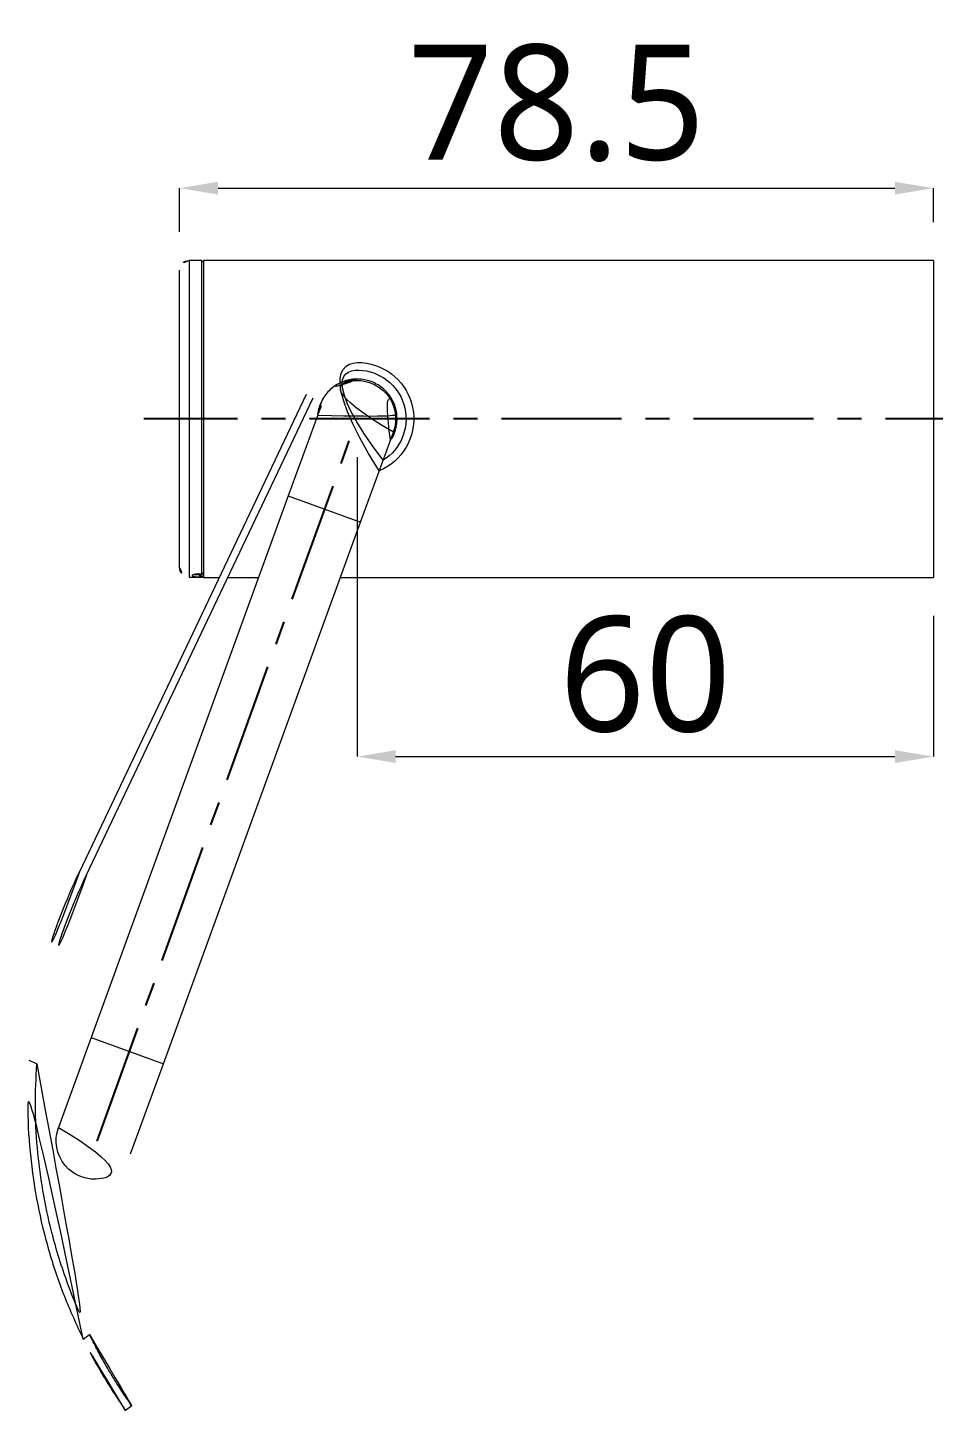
# Model space of a CAD drawing. Extents: x 16296675745 to 16296677481, y -37409619395 to -37409618123.
# Drawn here: x 16296676156.7 to 16296676251, y -37409618560.2 to -37409618416.2 of the extents above; entities that cross this region are included whole.
import ezdxf

# ---------------------------------------------------------------- set-up
doc = ezdxf.new("R2010")
doc.units = 0
doc.header["$LTSCALE"] = 10
doc.header["$MEASUREMENT"] = 0
doc.header["$PDMODE"] = 3
doc.header["$PDSIZE"] = -10
doc.linetypes.add('CENTER', pattern=[2, 1.25, -0.25, 0.25, -0.25])
doc.layers.get('0').update_dxf_attribs({"linetype": 'CONTINUOUS'})
doc.layers.get('DEFPOINTS').update_dxf_attribs({"linetype": 'CONTINUOUS'})
doc.styles.add('Daelim Dimension', font='')
doc.styles.get('Daelim Dimension').set_extended_font_data('NanumGothic')
doc.dimstyles.new('DEFAULT', dxfattribs={"dimscale": 2, "dimtxt": 2, "dimasz": 2, "dimexe": 0, "dimexo": 2, "dimgap": 1, "dimtad": 1, "dimdec": 1, "dimzin": 9, "dimdsep": 46, "dimtxsty": 'Daelim Dimension', "dimcen": 0.5, "dimclrd": 252, "dimclre": 252, "dimclrt": 3, "dimadec": 1, "dimazin": 0, "dimtfac": 1, "dimtdec": 1, "dimtix": 1, "dimtmove": 0, "dimatfit": 3, "dimfxl": 1, "dimtolj": 1, "dimtzin": 1, "dimlwd": 9, "dimlwe": 9, "dimarcsym": 0})

# ---------------------------------------------------------------- blocks, each defined once
blk = doc.blocks.new('*D7')
at = {"color": 5, "lineweight": 9, "transparency": 16777216}
for p, q in [((16296676172.4801, -37409618437.47141), (16296676172.4801, -37409618432.93343)), ((16296676176.4801, -37409618432.93343), (16296676246.9801, -37409618432.93343)), ((16296676250.9801, -37409618436.45828), (16296676250.9801, -37409618432.93343))]:
    blk.add_line(p, q, dxfattribs=at)
at = {"color": 5, "transparency": 16777216}
for points in [[(16296676176.4801, -37409618432.26677), (16296676176.4801, -37409618433.6001), (16296676172.4801, -37409618432.93343)], [(16296676246.9801, -37409618432.26677), (16296676246.9801, -37409618433.6001), (16296676250.9801, -37409618432.93343)]]:
    blk.add_solid(points, dxfattribs=at)
at = {"layer": 'DEFPOINTS', "color": 0, "transparency": 16777216}
for p in [(16296676250.9801, -37409618432.93343), (16296676250.9801, -37409618440.45828), (16296676172.4801, -37409618441.47141)]:
    blk.add_point(p, dxfattribs=at)
at = {"color": 7, "transparency": 16777216, "insert": (16296676211.7301, -37409618424.09223), "char_height": 12, "attachment_point": 5, "style": 'Daelim Dimension'}
blk.add_mtext('\\A1;78.5', dxfattribs=at)
blk = doc.blocks.new('*D8')
at = {"color": 5, "lineweight": 9, "transparency": 16777216}
for p, q in [((16296676190.9801, -37409618460.95828), (16296676190.9801, -37409618492.12625)), ((16296676250.9801, -37409618477.45828), (16296676250.9801, -37409618492.12625)), ((16296676194.9801, -37409618492.12625), (16296676246.9801, -37409618492.12625))]:
    blk.add_line(p, q, dxfattribs=at)
at = {"color": 5, "transparency": 16777216}
for points in [[(16296676194.9801, -37409618491.45959), (16296676194.9801, -37409618492.79292), (16296676190.9801, -37409618492.12625)], [(16296676246.9801, -37409618491.45959), (16296676246.9801, -37409618492.79292), (16296676250.9801, -37409618492.12625)]]:
    blk.add_solid(points, dxfattribs=at)
at = {"layer": 'DEFPOINTS', "color": 0, "transparency": 16777216}
for p in [(16296676190.9801, -37409618456.95828), (16296676250.9801, -37409618473.45828), (16296676250.9801, -37409618492.12625)]:
    blk.add_point(p, dxfattribs=at)
at = {"color": 7, "transparency": 16777216, "insert": (16296676220.9801, -37409618483.59406), "char_height": 12, "attachment_point": 5, "style": 'Daelim Dimension'}
blk.add_mtext('\\A1;60', dxfattribs=at)
blk = doc.blocks.new('A$C2FF37CD6')
at = {"color": 7, "linetype": 'Continuous', "lineweight": 15}
for p, q in [((18.10552375510451, 119.7434483695265), (16.79854252670589, 119.7320425171412)), ((94.30726906220411, 119.7452089741489), (18.30726906220411, 119.7452089741489)), ((18.30726906220411, 119.7452089741489), (18.30726906220411, 103.2452089741489)), ((94.30726906220411, 119.7452089741489), (94.30726906220411, 103.2452089741489)), ((15.80726906220411, 87.7583373542208), (15.80726906220411, 118.732080594077)), ((28.99331520086639, 105.7703541449433), (5.387432964965001, 56.09377692926992)), ((6.110001360829301, 55.75041864220225), (29.71588359673069, 105.4269958578756)), ((30.54849857906038, 104.6132895474516), (27.1282971458038, 95.21636333959248)), ((18.30726906220411, 103.2452089741489), (18.30726906220411, 86.74520897414894)), ((38.45726906220057, 103.2452089741489), (38.45726476458435, 103.2392447053868)), ((94.30726906220411, 103.2452089741489), (94.30726906220411, 86.74520897414894)), ((34.64583811209104, 92.48020219298718), (38.06603954534762, 101.8771284008463)), ((27.1282971458038, 95.21636333959248), (6.607088546263867, 38.83480609243786)), ((14.12462951255111, 36.09864494583256), (34.64583811209104, 92.48020219298718)), ((16.79854252670566, 86.75837543115662), (18.10552375510451, 86.7469695787714)), ((17.95757032169877, 87.12325634844905), (18.10552375510292, 87.12949566130965)), ((18.10552375510429, 86.78794492170397), (17.95757032157758, 86.79175009445339)), ((18.017330069835, 87.01851632338304), (18.14061515715116, 87.01556890336752)), ((18.30726906220411, 86.74520897414894), (19.95272984666826, 86.74520897414894)), ((20.83845914740027, 86.74520897414894), (24.04504910690798, 86.74520897414894)), ((32.55847128671508, 86.74520897414894), (94.30726906220411, 86.74520897414894)), ((6.607088546263867, 38.83480609243786), (3.186887113007288, 29.43787988457876)), ((0.926854040684475, 36.07017315135802), (0.1520294887179716, 36.43836311436212)), ((10.70442807929453, 26.70171873797347), (14.12462951255111, 36.09864494583256)), ((5.774474391969761, 7.397224733405452), (6.42088659518754, 7.895238370977964)), ((10.83419558157561, 0.4541078342951437), (10.17551882821795, -1.222975214432154e-07))]:
    blk.add_line(p, q, dxfattribs=at)
at = {"color": 8, "linetype": 'Continuous', "lineweight": 15}
for p, q in [((16.79854252670589, 119.7320425171412), (16.79854252670589, 112.2729202461201)), ((18.10552375510292, 87.12949566130965), (18.10552375510451, 119.7434483695265)), ((16.79854252670589, 112.2729202461201), (16.79854252670566, 86.75837543115662)), ((27.1282971458038, 95.21636333959248), (34.64583811209104, 92.48020219298718)), ((18.10552375510451, 86.7469695787714), (18.10552375510429, 86.78794492170397)), ((18.14061515715116, 87.01556890336752), (18.14061515715116, 87.12765054599637)), ((6.607088546263867, 38.83480609243786), (14.12462951255111, 36.09864494583256))]:
    blk.add_line(p, q, dxfattribs=at)
at = {"color": 7, "linetype": 'Continuous', "lineweight": 15, "flags": 128}
blk.add_lwpolyline([(18.11279438331462, 87.12492738540368), (18.11235655903283, 87.12493297095429), (18.10552375510292, 87.12949566130965)], dxfattribs=at)
at = {"color": 7, "linetype": 'Continuous', "lineweight": 15}
for centre, radius, start, end in [((16.80726906220411, 118.732080594077), 1, 90.49999999999154, 180), ((18.10726906220407, 119.5434559849136), 0.2000000000000048, 0, 90.49999999993942), ((34.30726906220411, 103.2452089741489), 5.883405797156284, 292.8341346169337, 154.5833349828273), ((34.30726906220411, 103.2452089741489), 5.083405797156234, 301.894336753359, 154.5833349828273), ((34.30689466809554, 103.2452089741489), 4.096424417124188, 91.69877078200388, 172.4789556591027), ((34.30726906220411, 103.2452089741489), 4.000000000000033, 340.0000000000016, 160.0000000000016), ((34.30689466809554, 103.2452089741489), 4.096424412496224, 327.566672276293, 67.56875940931508), ((16.80726906220411, 87.75833735422083), 1.000000000000033, 180, 269.5000000000085), ((17.73806984546104, 86.97085246094852), 0.28329863518844, 320.7871252799886, 9.685853478333659), ((18.10951405755736, 87.32722465094065), 0.1977692490105031, 268.8438900095558, 359.3123263488764), ((17.70234811019691, 86.96661695844054), 0.4409924005671586, 336.098909185526, 6.373198196028786), ((18.10751205953534, 86.98769218715734), 0.1997571610996927, 269.4296908663799, 359.9278383537035), ((18.10726906220384, 86.94696196338424), 0.2000000000000455, 269.5000000000606, 0), ((18.1072690622027, 87.32485104790166), 0.2000000000006708, 271.5830893211293, 0), ((18.17638761718626, 86.71975500840824), 0.2979690073614417, 63.94427055575026, 96.89523628627549), ((55.78657857650273, 32.14453640630094), 55.80000000000002, 154.5833349828273, 175.5867098427833), ((55.78657857650273, 32.14453640630094), 55.00000000000002, 154.5833349828273, 175.9070212463284), ((6.945657596150795, 28.06979931127611), 4.000000000000033, 160.0000000000012, 340.0000000000024)]:
    blk.add_arc(centre, radius, start, end, dxfattribs=at)
for points, knots in [([(30.18823160747434, 103.6234641780442), (30.19419401305277, 103.7223367012371), (30.21414604325128, 104.05319436307), (30.3666769422623, 104.5929901619625), (30.63810351197367, 105.2249095020625), (31.01363776645735, 105.7990758666753), (31.4835321314024, 106.3108837339782), (32.0339556454926, 106.7383796044766), (32.65844439852958, 107.0730118549961), (33.32560188199454, 107.2951821132423), (34.02416936633017, 107.4023500424709), (34.71466833355134, 107.3915738605374), (35.3936812028935, 107.2669826903629), (36.0326870201136, 107.0374522236178), (36.63136421507693, 106.7036406722529), (37.16839372116056, 106.2757213836583), (37.63550424376899, 105.7553888988201), (38.01005287531348, 105.1623171197638), (38.28062971181021, 104.5061667702012), (38.43265610705316, 103.8605772255477), (38.44975145155809, 103.4331627931026), (38.45726906220057, 103.2452089741489)], [0, 0, 0, 0, 0.02338608660836147, 0.07825698874471854, 0.1315451442407534, 0.18632479128923, 0.2406276033921949, 0.2964555875931441, 0.3515527992413602, 0.4083081482765374, 0.4623083631154884, 0.5179534419384512, 0.5706942160393889, 0.6249377956850592, 0.6782403629117113, 0.7330060549554875, 0.7877888603758992, 0.8441482087687732, 0.8990370889490739, 0.9556019561713535, 1, 1, 1, 1]), ([(30.20611521506635, 103.6725989860815), (30.20725785952527, 103.7014673924454), (30.21662512285684, 103.9381271532897), (30.32440733889484, 104.3544625909676), (30.49850309300223, 104.8610686502491), (30.68474616995377, 105.2186555383668), (30.7691351071087, 105.3537467216848), (30.71692714421738, 105.2587048900305), (30.6008093996129, 105.0393354788463), (30.51863937326925, 104.8409323536759), (30.48919003991364, 104.7698256492981)], [0, 0, 0, 0, 0.01956657422022069, 0.160404447586498, 0.3119919672918348, 0.4780543513711021, 0.6409549793830365, 0.7832726873410962, 0.9223259969388315, 1, 1, 1, 1]), ([(30.48919003991364, 104.7698256492981), (30.42494137150902, 104.6004825022426), (30.31854903875615, 104.3200593759997), (30.26777870606429, 103.9380740748782), (30.24766778449248, 103.7867637323005)], [0, 0, 0, 0, 0.6038843847305905, 1, 1, 1, 1]), ([(38.45726477071389, 103.239244705378), (38.44642470869076, 103.013388333153), (38.42442427840797, 102.555001899532), (38.24629594381781, 101.8928506007282), (38.01047378083786, 101.3252000062101), (37.79405481399749, 101.0141637856507), (37.70575881706532, 100.8872652352264)], [0, 0, 0, 0, 0.2689297636476794, 0.5458059652628418, 0.8146950071737442, 1, 1, 1, 1]), ([(17.95757032157758, 86.79175009445339), (17.93992432144228, 86.7923196514341), (17.79448804744879, 86.79701387360723), (17.53864460680961, 86.81036220441257), (17.26716369018254, 86.84129992896737), (17.11229892667052, 86.886399178835), (17.091571697978, 86.94401511535895), (17.20684637781756, 87.00831138018768), (17.44580534777469, 87.06900658036488), (17.71879503190007, 87.10726664214934), (17.90177897909848, 87.1195202533824), (17.95757032169877, 87.12325634844899)], [0, 0, 0, 0, 0.01811014894489713, 0.1492617343193388, 0.2811952523764425, 0.4137443368841348, 0.5461961289456931, 0.6785229917336885, 0.8105231890267074, 0.9422289996598424, 1, 1, 1, 1]), ([(17.25148026853299, 86.99745426304099), (17.25357159253622, 86.99872278012407), (17.25928744883026, 87.0021897997454), (17.32933043140019, 87.02969082532687), (17.49385536773389, 87.06782687576774), (17.72337119890631, 87.10439265805209), (17.91144629473479, 87.11262401261439), (17.97777795600086, 87.11552710523375)], [0, 0, 0, 0, 0.09697847062352405, 0.265054578284723, 0.5117583130245841, 0.8278034523720265, 1, 1, 1, 1]), ([(5.774474391969761, 7.397224733405452), (5.076155169231242, 8.904945172244538), (3.673915279309767, 11.93247996342308), (2.113255960646939, 16.64131808767497), (0.9497986463040888, 21.43089481768943), (0.2232713787232115, 26.31345707308407), (-0.1058758101985404, 31.33913969269305), (0.06576551989451218, 34.73277873079667), (0.1520294887179716, 36.4383631143621)], [0, 0, 0, 0, 0.1678083642301351, 0.3369627736483297, 0.4989784973609236, 0.6623471840017319, 0.8303015248329553, 0.9999999999999999, 0.9999999999999999, 0.9999999999999999, 0.9999999999999999]), ([(0.926854040684475, 36.07017315135802), (0.8564009505330432, 34.61993324156055), (0.714929015480493, 31.70780765717382), (0.9446855755340948, 27.30283560158178), (1.508367525423864, 22.88620370716474), (2.328120212172053, 19.0418081379734), (3.248255485627624, 15.79101586500333), (4.160938149101639, 13.11083458904284), (5.204242952170489, 10.46849115148522), (6.01498098592856, 8.753745908204692), (6.42088659518754, 7.895238370977978)], [0, 0, 0, 0, 0.1488169290281551, 0.2988288927128366, 0.4524273915779699, 0.6071865480829634, 0.7047275503662574, 0.8025351027594477, 0.9011368579192642, 1, 1, 1, 1]), ([(10.17551882821795, -1.222975072323607e-07), (10.15837280526171, 0.02408659014878367), (10.12408229914195, 0.0722578519422683), (9.858307384811951, 0.4531953617944708), (9.4416117428284, 1.063197931000758), (8.888044521960865, 1.902339161767927), (8.22513624875819, 2.953150169806207), (7.466775382304149, 4.222804416636265), (6.633392602065442, 5.706388345291856), (6.060776841190545, 6.833619731836563), (5.774474391969761, 7.397224733405452)], [0, 0, 0, 0, 0.1229943531903083, 0.2459776609144053, 0.3690605592861613, 0.4921333885882884, 0.6133836130311416, 0.7346285031057026, 0.8673167685811936, 1, 1, 1, 1]), ([(6.42088659518754, 7.895238370977964), (6.675911057684743, 7.388268200604529), (7.185965315284875, 6.374317259024053), (7.955823708217167, 4.97936726071967), (8.690317142616777, 3.727095837760359), (9.36223007935314, 2.644805013881594), (9.936355435760106, 1.762741619435531), (10.39249162444435, 1.087859955518951), (10.69838371724677, 0.6463342726048751), (10.82250518171259, 0.4707391944571384), (10.83163728220302, 0.4577474016981569), (10.83419558157561, 0.454107834295101)], [0, 0, 0, 0, 0.118638834783914, 0.2372801503262857, 0.3558957040337762, 0.4745151140938886, 0.5935971924406732, 0.7126866984740858, 0.8329375645220153, 0.9531985303552372, 1, 1, 1, 1])]:
    blk.add_open_spline(points, degree=3, knots=knots, dxfattribs=at)
at = {"color": 8, "linetype": 'Continuous', "lineweight": 15}
blk.add_open_spline([(17.46004846033134, 87.05741018903936), (17.52821591278348, 87.0488305413295), (17.66484834922721, 87.03163379818798), (17.88174073801588, 87.0225047262912), (18.00263997180559, 87.01894843724418), (18.017330069835, 87.01851632338304)], degree=3, knots=[0, 0, 0, 0, 0.4665743011596385, 0.9351850664251069, 1, 1, 1, 1], dxfattribs=at)

msp = doc.modelspace()

# ---------------------------------------------------------------- linework, layer by layer
at = {"color": 1, "linetype": 'CENTER'}
for p, q in [((16296676163.87993, -37409618532.17284), (16296676190.9801, -37409618456.95828)), ((16296676258.49837, -37409618456.93911), (16296676168.7537, -37409618456.93911))]:
    msp.add_line(p, q, dxfattribs=at)

# ---------------------------------------------------------------- block references
msp.add_blockref('A$C2FF37CD6', (16296676156.67283, -37409618560.20349))

# ---------------------------------------------------------------- dimensions: what is measured, and where the dimension line sits
for base, p1, p2, picture, middle in [((16296676250.9801, -37409618432.93343), (16296676172.4801, -37409618441.47141), (16296676250.9801, -37409618440.45828), '*D7', (16296676211.7301, -37409618424.09223)), ((16296676250.9801, -37409618492.12625), (16296676190.9801, -37409618456.95828), (16296676250.9801, -37409618473.45828), '*D8', (16296676220.9801, -37409618483.59406))]:
    dim = msp.add_linear_dim(base=base, p1=p1, p2=p2, dimstyle='DEFAULT', override={"dimtxt": 6, "dimclrd": 5, "dimclre": 5, "dimclrt": 7})
    dim.commit()
    dim.dimension.update_dxf_attribs({"geometry": picture, "text_midpoint": middle})

doc.saveas('drawing.dxf')
